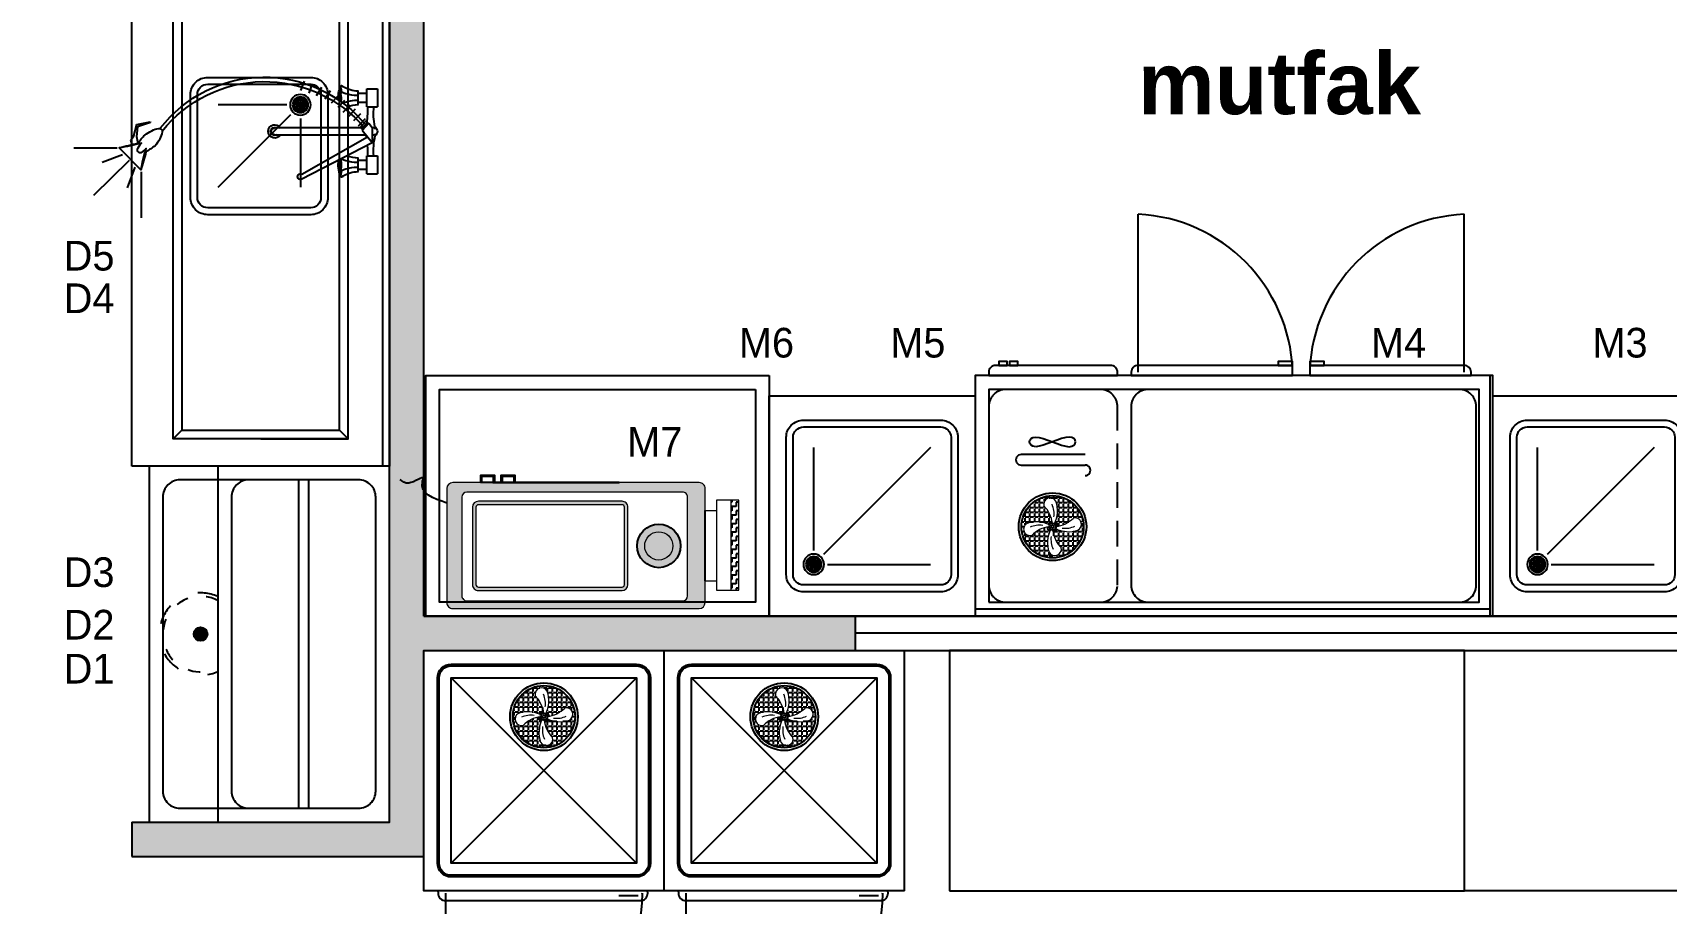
# Model space of a CAD drawing. Header units: millimetres. Extents: x -3164 to 12587, y -18082 to -16228.
# Drawn here: x -2486.4 to -2010.5, y -16957.5 to -16704 of the extents above; entities that cross this region are included whole.
import ezdxf
from ezdxf.enums import TextEntityAlignment as Align

# ---------------------------------------------------------------- set-up
doc = ezdxf.new("R2010")
doc.units = ezdxf.units.MM
doc.linetypes.add('ACAD_ISO03W100', pattern=[30, 12, -18])
doc.linetypes.add('DASHED', pattern=[0.75, 0.5, -0.25])
doc.layers.add('-M-TEFRİŞ MUTFAK', color=15, linetype='Continuous', lineweight=5)
doc.layers.add('TEFRİŞ MUTFAK (L)', color=241, linetype='Continuous', lineweight=15)
doc.layers.add('002 Çizgi', color=254, linetype='Continuous')
doc.layers.add('TU-G2', color=52, linetype='Continuous')
doc.styles.add('ARIAL', font='', dxfattribs={"height": 1})
doc.styles.add('TAKSİM', font='GOTHIC.TTF', dxfattribs={"height": 20})
doc.styles.get('ARIAL').set_extended_font_data('Arial', bold=True)

# ---------------------------------------------------------------- blocks, each defined once
blk = doc.blocks.new('DSFSSDFS')
h = blk.add_hatch()
h.set_pattern_fill('NET3', scale=0.3, style=0)
h.set_pattern_definition([(0, (-92.6598, 1.5319), (0, 0.9525), []), (60, (-92.6598, 1.5319), (-0.8248892, 0.47625), []), (120, (-92.6598, 1.5319), (-0.8248892, -0.47625), [])])
h.paths.add_polyline_path([(1478.66, 2190.23, 1), (1482.66, 2190.23, 1)])
h.paths.add_polyline_path([(1481.21, 2190.23, -1), (1480.1, 2190.23, -1)], flags=16)
h.paths.add_polyline_path([(1480.96, 2190.23, 1), (1480.35, 2190.23, 1)], flags=0)
at = {"color": 7}
for points in [[(1453.66, 2158.23), (1483.66, 2158.23, 0.414214), (1488.66, 2163.23), (1488.66, 2193.23, 0.414214), (1483.66, 2198.23), (1453.66, 2198.23, 0.414214), (1448.66, 2193.23), (1448.66, 2163.23, 0.414214)], [(1453.66, 2160.23), (1483.66, 2160.23, 0.414214), (1486.66, 2163.23), (1486.66, 2193.23, 0.414214), (1483.66, 2196.23), (1453.66, 2196.23, 0.414214), (1450.66, 2193.23), (1450.66, 2163.23, 0.414214)]]:
    blk.add_lwpolyline(points, format="xyb", close=True, dxfattribs=at)
for points in [[(1476.66, 2190.23), (1456.66, 2190.23)], [(1456.66, 2166.23), (1477.83, 2187.4)], [(1480.66, 2186.23), (1480.66, 2166.23)]]:
    blk.add_lwpolyline(points, dxfattribs=at)
for radius in [3, 2.28, 2, 0.553, 0.304]:
    blk.add_circle((1480.66, 2190.23), radius, dxfattribs=at)
blk = doc.blocks.new('A$C70B71D40')
at = {"color": 7}
for points in [[(75, 0), (75, 160), (0, 160), (0, 0)], [(60.5, 160), (60.5, 10.5), (14.5, 10.5), (14.5, 160)]]:
    blk.add_lwpolyline(points, close=True, dxfattribs=at)
for points in [[(0, 160), (2, 160), (2, 0)], [(37.5, 8), (12, 8), (12, 160)], [(12, 8), (63, 8), (63, 160)], [(14.5, 10.5), (12, 8)], [(60.5, 10.5), (63, 8)]]:
    blk.add_lwpolyline(points, dxfattribs=at)
at = {"color": 7, "rotation": 90.00000000000001}
blk.add_blockref('DSFSSDFS', (2216.16, -1375.43), dxfattribs=at)
blk = doc.blocks.new('FDSDDSDF')
at = {"color": 7, "linetype": 'ByBlock', "lineweight": -2}
for p, q in [((2048.78, 2220.75), (2048.78, 2223.85)), ((2053.98, 2220.75), (2053.98, 2223.85)), ((2060.15, 2222.34), (2060.15, 2222.88)), ((2062.1, 2222.88), (2062.1, 2222.34)), ((2068.28, 2220.75), (2068.28, 2223.84)), ((2073.48, 2220.75), (2073.48, 2223.84)), ((2048.78, 2220.75), (2053.98, 2220.75)), ((2049.43, 2218.26), (2053.33, 2218.26)), ((2050.08, 2218.26), (2050.08, 2220.75)), ((2052.68, 2220.75), (2052.68, 2218.26)), ((2060.15, 2193.89), (2060.15, 2220.37)), ((2062.1, 2220.03), (2062.1, 2193.89)), ((2068.28, 2220.75), (2073.48, 2220.75)), ((2068.93, 2218.26), (2072.83, 2218.26)), ((2069.58, 2218.26), (2069.58, 2220.75)), ((2072.18, 2220.75), (2072.18, 2218.26))]:
    blk.add_line(p, q, dxfattribs=at)
at = {"color": 7}
for p, q in [((2063.48, 2221.34), (2061.39, 2219.35)), ((2063.78, 2221.05), (2061.69, 2219.06)), ((2064.17, 2220.55), (2062.09, 2218.56)), ((2064.77, 2220.25), (2062.68, 2218.26)), ((2066.26, 2218.86), (2064.17, 2216.87)), ((2067.55, 2217.36), (2065.47, 2215.37)), ((2068.75, 2215.77), (2066.66, 2213.78)), ((2070.14, 2214.28), (2068.05, 2212.29)), ((2071.43, 2212.39), (2069.34, 2210.4)), ((2072.94, 2210.02), (2070.51, 2208.46)), ((2073.93, 2207.53), (2071.51, 2205.97)), ((2074.92, 2204.84), (2072.21, 2203.84)), ((2075.71, 2202.45), (2073.01, 2201.46)), ((2063.66, 2157.71), (2062.48, 2153.96)), ((2063.07, 2153.74), (2063.93, 2157.66)), ((2063.93, 2157.66), (2063.66, 2157.71)), ((2049.33, 2154.97), (2035.96, 2154.97)), ((2052.63, 2151.51), (2042.42, 2141.14)), ((2050.68, 2153.16), (2044.67, 2150.91)), ((2049.9, 2154.92), (2056.29, 2148.6)), ((2057.6, 2152.29), (2058.51, 2151.97)), ((2059.64, 2153.63), (2057.7, 2154.06)), ((2058.51, 2151.97), (2059.8, 2152.88)), ((2062.48, 2153.96), (2059.64, 2153.63)), ((2059.8, 2152.88), (2063.07, 2153.74)), ((2054.29, 2149.56), (2052.03, 2143.69)), ((2056.24, 2148.05), (2056.24, 2135.43))]:
    blk.add_line(p, q, dxfattribs=at)
blk.add_lwpolyline([(2057.75, 2222.34), (2047.17, 2201.77, 1.623199), (2048.67, 2201.77), (2059.52, 2220.89)], format="xyb", dxfattribs=at)
at = {"color": 7, "linetype": 'ByBlock', "lineweight": -2}
for points in [[(2053.98, 2223.85), (2048.78, 2223.85)], [(2073.48, 2223.84), (2068.28, 2223.84)]]:
    blk.add_lwpolyline(points, dxfattribs=at)
at = {"color": 7}
blk.add_lwpolyline([(2063.48, 2221.34), (2062.23, 2222.34), (2057.75, 2222.34), (2061.39, 2219.35)], dxfattribs=at)
blk.add_lwpolyline([(2061.7, 2160.9, 0.239534), (2060.94, 2161.14, 0.084415), (2058.91, 2160.42, 0.042268), (2056.95, 2159.1, 0.030917), (2055.17, 2156.41, 0.018265), (2049.9, 2154.92, 0.015636), (2056.12, 2156.42, 0.092743), (2054.88, 2154.91, 0.239534), (2055.13, 2154.16, 0.239534), (2055.89, 2153.92, 0.086481), (2057.65, 2155.07, 0.015152), (2056.29, 2148.6, 0.017666), (2057.69, 2154.09, 0.032293), (2060.05, 2156.1, 0.042268), (2061.31, 2158.1, 0.084415), (2061.96, 2160.15, 0.239534)], format="xyb", close=True, dxfattribs=at)
at = {"color": 7, "linetype": 'ByBlock', "lineweight": -2}
for centre, radius, start, end in [((2055.65, 2240.98), 18.28, 264.7424, 283.0793), ((2061.12, 2221.82), 1.89, 110.2112, 134.6611), ((2061.12, 2222.88), 0.975, 0, 180), ((2061.12, 2221.82), 1.89, 42.2167, 69.5029), ((2066.33, 2241.35), 18.65, 258.2229, 275.9961), ((2039.47, 2218.65), 9.96, 330.3142, 357.7951), ((2038.3, 2218.26), 12.43, 337.2328, 0), ((2064.46, 2218.26), 12.43, 180, 202.7672), ((2063.28, 2218.65), 9.96, 182.2049, 201.1959), ((2055.24, 2195.16), 25.78, 86.0898, 92.7999), ((2055.24, 2195.16), 25.78, 79.9909, 80.789), ((2061.12, 2221.82), 1.89, 222.2167, 239.0854), ((2067.76, 2185.73), 35.22, 89.1635, 98.0475), ((2058.97, 2218.65), 9.96, 339.377, 357.7951), ((2057.8, 2218.26), 12.43, 338.7072, 0), ((2083.96, 2218.26), 12.43, 180, 202.7672), ((2082.78, 2218.65), 9.96, 182.2049, 209.6858), ((2048.13, 2213.39), 0.325, 89.9995, 270.0005), ((2048.13, 2213.39), 0.325, 90, 270), ((2048.13, 2213.39), 0.325, 90, 90.0005), ((2049.1, 2210.82), 2.44, 66.481, 113.519), ((2048.13, 2213.39), 0.325, 270, 270.0005), ((2051.38, 2220.85), 8.44, 247.3536, 278.9716), ((2050.08, 2213.39), 0.325, 146.4257, 270.0005), ((2051.38, 2209.24), 4.04, 71.2127, 108.7873), ((2052.68, 2213.39), 0.325, 269.9995, 33.5743), ((2053.65, 2210.83), 2.44, 104.5611, 108.1341), ((2070.88, 2209.24), 4.04, 71.2127, 105.1387), ((2070.88, 2220.85), 8.44, 266.1814, 292.6464), ((2072.18, 2213.39), 0.325, 269.9995, 33.5743), ((2073.15, 2210.83), 2.44, 66.4257, 108.1341), ((2074.13, 2213.39), 0.325, 269.9995, 90.0005), ((2061.12, 2193.92), 1.95, 120, 60), ((2061.12, 2193.89), 1.17, 146.4427, 33.5573), ((2061.12, 2193.89), 0.975, 180, 0)]:
    blk.add_arc(centre, radius, start, end, dxfattribs=at)
at = {"color": 7}
for centre, radius, start, end in [((2037.48, 2191.01), 38.13, 308.4415, 49.6827), ((2038.62, 2190.9), 38.31, 307.6631, 50.9572)]:
    blk.add_arc(centre, radius, start, end, dxfattribs=at)
blk = doc.blocks.new('DUŞLAMA SPREYİ')
at = {"color": 140}
blk.add_blockref('FDSDDSDF', (-2061.12, -2222.88), dxfattribs=at)
blk = doc.blocks.new('SDFSDFSDF')
h = blk.add_hatch()
h.set_pattern_fill('NET3', scale=0.3, style=0)
h.paths.add_polyline_path([(1571.32, 2188.7, 1), (1575.32, 2188.7, 1)])
h.paths.add_polyline_path([(1573.87, 2188.7, -1), (1572.76, 2188.7, -1)], flags=16)
h.paths.add_polyline_path([(1573.62, 2188.7, 1), (1573.01, 2188.7, 1)], flags=0)
at = {"color": 7}
for points in [[(1536.32, 2146.7), (1576.32, 2146.7, 0.414214), (1581.32, 2151.7), (1581.32, 2191.7, 0.414214), (1576.32, 2196.7), (1536.32, 2196.7, 0.414214), (1531.32, 2191.7), (1531.32, 2151.7, 0.414214)], [(1536.32, 2148.7), (1576.32, 2148.7, 0.414214), (1579.32, 2151.7), (1579.32, 2191.7, 0.414214), (1576.32, 2194.7), (1536.32, 2194.7, 0.414214), (1533.32, 2191.7), (1533.32, 2151.7, 0.414214)]]:
    blk.add_lwpolyline(points, format="xyb", close=True, dxfattribs=at)
for points in [[(1569.32, 2188.7), (1539.32, 2188.7)], [(1539.32, 2154.7), (1570.49, 2185.87)], [(1573.32, 2184.7), (1573.32, 2154.7)]]:
    blk.add_lwpolyline(points, dxfattribs=at)
for radius in [3, 2.28, 2, 0.553, 0.304]:
    blk.add_circle((1573.32, 2188.7), radius, dxfattribs=at)
blk = doc.blocks.new('GHFH')
at = {"color": 7}
for p, q in [((1818.89, 2074.55), (1818.89, 2075.18)), ((1819.72, 2075.94), (1819.91, 2075.94)), ((1820.29, 2075.94), (1820.29, 2076.37)), ((1820.29, 2075.94), (1821.31, 2075.94)), ((1820.29, 2074.55), (1820.29, 2075.56)), ((1821.69, 2075.94), (1821.69, 2076.96)), ((1821.69, 2075.94), (1822.7, 2075.94)), ((1821.69, 2074.55), (1821.69, 2075.56)), ((1822.08, 2077.34), (1822.7, 2077.34)), ((1823.09, 2077.34), (1823.09, 2077.67)), ((1823.09, 2077.34), (1824.1, 2077.34)), ((1823.09, 2076.33), (1823.09, 2076.96)), ((1823.09, 2074.55), (1823.09, 2074.83)), ((1824.48, 2077.34), (1824.48, 2077.94)), ((1824.48, 2077.34), (1824.64, 2077.34)), ((1824.88, 2077.34), (1825.5, 2077.34)), ((1825.88, 2077.34), (1825.88, 2077.98)), ((1825.88, 2077.34), (1826.89, 2077.34)), ((1826.56, 2075.94), (1826.89, 2075.94)), ((1827.28, 2077.34), (1827.28, 2077.8)), ((1827.28, 2077.34), (1828.29, 2077.34)), ((1827.28, 2075.94), (1827.28, 2076.96)), ((1827.28, 2075.94), (1828.29, 2075.94)), ((1827.28, 2074.55), (1827.28, 2075.56)), ((1828.67, 2077.34), (1828.67, 2077.4)), ((1828.67, 2077.34), (1828.83, 2077.34)), ((1828.67, 2075.94), (1828.67, 2076.96)), ((1828.67, 2075.94), (1829.69, 2075.94)), ((1828.67, 2074.55), (1828.67, 2075.56)), ((1830.07, 2075.94), (1830.07, 2076.73)), ((1830.07, 2075.94), (1831.09, 2075.94)), ((1830.07, 2074.55), (1830.07, 2075.56)), ((1831.47, 2074.55), (1831.47, 2075.56)), ((1816.5, 2070.35), (1817.12, 2070.35)), ((1816.84, 2071.75), (1817.12, 2071.75)), ((1817.5, 2073.15), (1817.5, 2073.26)), ((1817.5, 2073.15), (1818.51, 2073.15)), ((1817.5, 2071.75), (1817.5, 2072.77)), ((1817.5, 2071.75), (1818.51, 2071.75)), ((1817.5, 2070.35), (1817.5, 2071.37)), ((1817.5, 2070.35), (1818.51, 2070.35)), ((1817.5, 2069.47), (1817.5, 2069.97)), ((1818.34, 2074.55), (1818.51, 2074.55)), ((1818.89, 2074.55), (1819.91, 2074.55)), ((1818.89, 2073.15), (1818.89, 2074.16)), ((1818.89, 2073.15), (1819.91, 2073.15)), ((1818.89, 2071.75), (1818.89, 2072.77)), ((1818.89, 2071.75), (1819.91, 2071.75)), ((1818.89, 2070.35), (1818.89, 2071.37)), ((1818.89, 2070.35), (1819.91, 2070.35)), ((1820.29, 2074.55), (1821.31, 2074.55)), ((1820.29, 2073.15), (1820.29, 2074.16)), ((1820.29, 2073.15), (1821.31, 2073.15)), ((1820.29, 2071.75), (1820.29, 2072.77)), ((1820.29, 2071.75), (1821.31, 2071.75)), ((1820.29, 2070.36), (1820.29, 2071.37)), ((1821.69, 2074.55), (1822.7, 2074.55)), ((1821.69, 2073.15), (1821.69, 2074.16)), ((1821.69, 2073.15), (1822.7, 2073.15)), ((1821.69, 2071.75), (1821.69, 2072.77)), ((1821.69, 2071.75), (1822.7, 2071.75)), ((1821.69, 2070.35), (1821.69, 2071.37)), ((1821.69, 2070.35), (1822.7, 2070.35)), ((1823.09, 2074.55), (1823.34, 2074.55)), ((1823.09, 2073.15), (1823.09, 2074.16)), ((1823.09, 2073.15), (1824.1, 2073.15)), ((1823.09, 2071.75), (1823.09, 2072.77)), ((1823.09, 2071.75), (1824.1, 2071.75)), ((1823.09, 2070.35), (1823.09, 2071.37)), ((1823.09, 2070.35), (1824.1, 2070.35)), ((1824.48, 2071.75), (1824.48, 2072.77)), ((1824.48, 2071.75), (1824.98, 2071.75)), ((1824.48, 2070.35), (1824.48, 2071.37)), ((1824.48, 2070.35), (1825, 2070.35)), ((1826.24, 2070.35), (1826.89, 2070.35)), ((1826.7, 2071.75), (1826.89, 2071.75)), ((1826.85, 2074.55), (1826.89, 2074.55)), ((1827.28, 2074.55), (1828.29, 2074.55)), ((1827.28, 2073.15), (1827.28, 2074.16)), ((1827.28, 2073.15), (1828.29, 2073.15)), ((1827.28, 2071.75), (1827.28, 2072.77)), ((1827.28, 2071.75), (1828.29, 2071.75)), ((1827.28, 2070.35), (1827.28, 2071.37)), ((1827.28, 2070.35), (1828.29, 2070.35)), ((1827.28, 2069.12), (1827.28, 2069.97)), ((1828.67, 2074.55), (1829.69, 2074.55)), ((1828.67, 2073.15), (1828.67, 2074.16)), ((1828.67, 2073.15), (1829.69, 2073.15)), ((1828.67, 2071.75), (1828.67, 2072.77)), ((1828.67, 2071.75), (1829.69, 2071.75)), ((1828.67, 2070.35), (1828.67, 2071.37)), ((1828.67, 2070.35), (1829.69, 2070.35)), ((1828.67, 2069.55), (1828.67, 2069.97)), ((1830.07, 2074.55), (1831.09, 2074.55)), ((1830.07, 2073.15), (1830.07, 2074.16)), ((1830.07, 2073.15), (1831.09, 2073.15)), ((1830.07, 2071.75), (1830.07, 2072.77)), ((1830.07, 2071.75), (1831.09, 2071.75)), ((1830.07, 2070.35), (1830.07, 2071.37)), ((1830.07, 2070.35), (1830.19, 2070.35)), ((1831.47, 2074.55), (1832.48, 2074.55)), ((1831.47, 2073.15), (1831.47, 2074.16)), ((1831.47, 2073.15), (1832.48, 2073.15)), ((1831.47, 2071.75), (1831.47, 2072.77)), ((1831.47, 2071.75), (1832.48, 2071.75)), ((1832.86, 2073.15), (1832.86, 2074.15)), ((1832.86, 2073.15), (1833.48, 2073.15)), ((1832.86, 2071.75), (1832.86, 2072.77)), ((1832.86, 2071.75), (1833.88, 2071.75)), ((1832.86, 2071.29), (1832.86, 2071.37)), ((1833.72, 2070.35), (1833.88, 2070.35)), ((1834.26, 2070.35), (1834.26, 2071.07)), ((1834.26, 2070.35), (1834.41, 2070.35)), ((1834.26, 2068.96), (1834.26, 2069.97)), ((1816.39, 2068.96), (1817.12, 2068.96)), ((1816.49, 2067.56), (1817.12, 2067.56)), ((1816.82, 2066.16), (1817.12, 2066.16)), ((1817.5, 2066.16), (1817.5, 2066.99)), ((1817.5, 2066.16), (1818.51, 2066.16)), ((1817.5, 2064.77), (1817.5, 2065.78)), ((1818.89, 2066.16), (1818.89, 2066.34)), ((1818.89, 2066.16), (1819.91, 2066.16)), ((1818.89, 2064.77), (1818.89, 2065.78)), ((1820.29, 2066.16), (1820.29, 2067.18)), ((1820.29, 2066.16), (1821.31, 2066.16)), ((1820.29, 2064.77), (1820.29, 2065.78)), ((1820.82, 2067.56), (1821.31, 2067.56)), ((1821.69, 2067.56), (1821.69, 2068.05)), ((1821.69, 2067.56), (1822.7, 2067.56)), ((1821.69, 2066.16), (1821.69, 2067.18)), ((1821.69, 2066.16), (1822.7, 2066.16)), ((1821.69, 2064.77), (1821.69, 2065.78)), ((1823.09, 2067.56), (1823.09, 2068.58)), ((1823.09, 2067.56), (1824.1, 2067.56)), ((1823.09, 2066.16), (1823.09, 2067.18)), ((1823.09, 2066.16), (1824.1, 2066.16)), ((1823.09, 2064.77), (1823.09, 2065.78)), ((1824.48, 2067.56), (1824.48, 2067.78)), ((1824.48, 2067.56), (1824.69, 2067.56)), ((1824.48, 2067.03), (1824.48, 2067.18)), ((1825.88, 2066.26), (1825.88, 2067.18)), ((1825.91, 2066.16), (1826.89, 2066.16)), ((1826.08, 2067.56), (1826.89, 2067.56)), ((1827.28, 2067.56), (1827.28, 2067.98)), ((1827.28, 2067.56), (1828.29, 2067.56)), ((1827.28, 2066.16), (1827.28, 2067.18)), ((1827.28, 2066.16), (1828.29, 2066.16)), ((1827.28, 2064.77), (1827.28, 2065.78)), ((1828.67, 2067.56), (1828.67, 2067.6)), ((1828.67, 2067.56), (1828.92, 2067.56)), ((1828.67, 2066.16), (1828.67, 2067.18)), ((1828.67, 2066.16), (1829.69, 2066.16)), ((1828.67, 2064.77), (1828.67, 2065.78)), ((1830.07, 2066.16), (1830.07, 2067.18)), ((1830.07, 2066.16), (1831.09, 2066.16)), ((1830.07, 2064.77), (1830.07, 2065.78)), ((1831.47, 2067.56), (1831.47, 2067.59)), ((1831.47, 2067.56), (1832.48, 2067.56)), ((1831.47, 2066.16), (1831.47, 2067.18)), ((1831.47, 2066.16), (1832.48, 2066.16)), ((1831.47, 2064.77), (1831.47, 2065.78)), ((1832.86, 2067.56), (1832.86, 2067.95)), ((1832.86, 2067.56), (1833.88, 2067.56)), ((1832.86, 2066.16), (1832.86, 2067.18)), ((1832.86, 2066.16), (1833.88, 2066.16)), ((1832.86, 2064.77), (1832.86, 2065.78)), ((1833.75, 2068.96), (1833.88, 2068.96)), ((1834.26, 2068.96), (1834.52, 2068.96)), ((1834.26, 2067.56), (1834.26, 2068.58)), ((1834.26, 2067.56), (1834.42, 2067.56)), ((1834.26, 2066.78), (1834.26, 2067.18)), ((1817.5, 2064.77), (1818.51, 2064.77)), ((1818.29, 2063.37), (1818.51, 2063.37)), ((1818.89, 2064.77), (1819.91, 2064.77)), ((1818.89, 2063.37), (1818.89, 2064.39)), ((1818.89, 2063.37), (1819.91, 2063.37)), ((1818.89, 2062.67), (1818.89, 2062.99)), ((1819.64, 2061.97), (1819.91, 2061.97)), ((1820.29, 2064.77), (1821.31, 2064.77)), ((1820.29, 2063.37), (1820.29, 2064.39)), ((1820.29, 2063.37), (1821.31, 2063.37)), ((1820.29, 2061.97), (1820.29, 2062.99)), ((1820.29, 2061.97), (1821.31, 2061.97)), ((1820.29, 2061.48), (1820.29, 2061.59)), ((1821.69, 2064.77), (1822.7, 2064.77)), ((1821.69, 2063.37), (1821.69, 2064.39)), ((1821.69, 2063.37), (1822.7, 2063.37)), ((1821.69, 2061.97), (1821.69, 2062.99)), ((1821.69, 2061.97), (1822.7, 2061.97)), ((1821.69, 2060.68), (1821.69, 2061.59)), ((1821.93, 2060.57), (1822.7, 2060.57)), ((1823.09, 2064.77), (1824.02, 2064.77)), ((1823.09, 2063.37), (1823.09, 2064.39)), ((1823.09, 2063.37), (1824.05, 2063.37)), ((1823.09, 2061.97), (1823.09, 2062.99)), ((1823.09, 2061.97), (1824.1, 2061.97)), ((1823.09, 2060.57), (1823.09, 2061.59)), ((1823.09, 2060.57), (1824.1, 2060.57)), ((1824.48, 2060.57), (1824.48, 2061.51)), ((1824.48, 2060.57), (1825.5, 2060.57)), ((1826.53, 2064.77), (1826.89, 2064.77)), ((1826.65, 2060.57), (1826.89, 2060.57)), ((1827.28, 2064.77), (1828.29, 2064.77)), ((1827.28, 2063.65), (1827.28, 2064.39)), ((1827.28, 2060.57), (1827.28, 2060.88)), ((1827.28, 2060.57), (1828.29, 2060.57)), ((1827.51, 2063.37), (1828.29, 2063.37)), ((1827.99, 2061.97), (1828.29, 2061.97)), ((1828.67, 2064.77), (1829.69, 2064.77)), ((1828.67, 2063.37), (1828.67, 2064.39)), ((1828.67, 2063.37), (1829.69, 2063.37)), ((1828.67, 2061.97), (1828.67, 2062.99)), ((1828.67, 2061.97), (1829.69, 2061.97)), ((1828.67, 2060.57), (1828.67, 2061.59)), ((1828.67, 2060.57), (1828.98, 2060.57)), ((1830.07, 2064.77), (1831.09, 2064.77)), ((1830.07, 2063.37), (1830.07, 2064.39)), ((1830.07, 2063.37), (1831.09, 2063.37)), ((1830.07, 2061.97), (1830.07, 2062.99)), ((1830.07, 2061.97), (1831.09, 2061.97)), ((1830.07, 2061.12), (1830.07, 2061.59)), ((1831.47, 2064.77), (1832.48, 2064.77)), ((1831.47, 2063.37), (1831.47, 2064.39)), ((1831.47, 2063.37), (1832.48, 2063.37)), ((1831.47, 2062.14), (1831.47, 2062.99)), ((1832.86, 2064.77), (1833.51, 2064.77)), ((1832.86, 2063.7), (1832.86, 2064.39)), ((1823.09, 2060.18), (1823.09, 2060.19)), ((1824.48, 2059.91), (1824.48, 2060.19)), ((1825.88, 2059.87), (1825.88, 2060.19)), ((1827.28, 2060.05), (1827.28, 2060.19))]:
    blk.add_line(p, q, dxfattribs=at)
for radius in [9.85, 9.06, 0.996, 0.431]:
    blk.add_circle((1825.46, 2068.92), radius, dxfattribs=at)
for start, end in [(94.9752, 150.6196), (4.9752, 60.6196), (184.9752, 240.6196), (274.9752, 330.6196)]:
    blk.add_arc((1825.46, 2068.92), 1.5, start, end, dxfattribs=at)
at = {"layer": 'TEFRİŞ MUTFAK (L)', "color": 7}
for centre, radius, start, end in [((1824.76, 2075.45), 1.89, 28.2084, 194.1396), ((1816.95, 2068.94), 8.51, 6.6287, 45.3593), ((1819.11, 2072.65), 6.8, 352.4777, 24.279), ((1818.71, 2073.58), 8.2, 332.335, 19.6942), ((1820.8, 2062.18), 8.2, 62.335, 109.6942), ((1825.47, 2077.43), 8.51, 276.6287, 315.3593), ((1831.98, 2069.62), 1.89, 298.2084, 104.1396), ((1818.93, 2068.23), 1.89, 118.2084, 284.1396), ((1821.73, 2062.58), 6.8, 82.4777, 114.279), ((1825.44, 2060.42), 8.51, 96.6287, 135.3593), ((1832.2, 2064.27), 8.2, 152.335, 199.6942), ((1831.8, 2065.2), 6.8, 172.4777, 204.279), ((1833.96, 2068.91), 8.51, 186.6287, 225.3593), ((1830.11, 2075.67), 8.2, 242.335, 289.6942), ((1829.18, 2075.27), 6.8, 262.4777, 294.279), ((1826.15, 2062.4), 1.89, 208.2084, 14.1396)]:
    blk.add_arc(centre, radius, start, end, dxfattribs=at)
blk = doc.blocks.new('YTYRTY')
at = {"layer": '002 Çizgi', "color": 7}
for p, q in [((1818.88, 2101.41), (1819, 2101.93)), ((1819, 2100.9), (1818.88, 2101.41)), ((1819, 2101.93), (1819.34, 2102.37)), ((1819.34, 2100.45), (1819, 2100.9)), ((1819.34, 2102.37), (1819.91, 2102.69)), ((1819.91, 2100.13), (1819.34, 2100.45)), ((1819.91, 2102.69), (1820.71, 2102.81)), ((1820.71, 2100.01), (1819.91, 2100.13)), ((1820.71, 2102.81), (1821.73, 2102.69)), ((1821.73, 2100.13), (1820.71, 2100.01)), ((1821.73, 2102.69), (1822.92, 2102.37)), ((1822.92, 2100.45), (1821.73, 2100.13)), ((1822.92, 2102.37), (1824.23, 2101.93)), ((1824.23, 2100.9), (1822.92, 2100.45)), ((1824.23, 2101.93), (1825.59, 2101.41)), ((1825.59, 2101.41), (1824.23, 2100.9)), ((1826.96, 2101.93), (1825.59, 2101.41)), ((1825.59, 2101.41), (1826.96, 2100.9)), ((1828.26, 2102.37), (1826.96, 2101.93)), ((1826.96, 2100.9), (1828.26, 2100.45)), ((1829.45, 2102.69), (1828.26, 2102.37)), ((1828.26, 2100.45), (1829.45, 2100.13)), ((1830.47, 2102.81), (1829.45, 2102.69)), ((1829.45, 2100.13), (1830.47, 2100.01)), ((1831.27, 2102.69), (1830.47, 2102.81)), ((1830.47, 2100.01), (1831.27, 2100.13)), ((1831.85, 2102.37), (1831.27, 2102.69)), ((1831.27, 2100.13), (1831.85, 2100.45)), ((1832.19, 2101.93), (1831.85, 2102.37)), ((1831.85, 2100.45), (1832.19, 2100.9)), ((1832.3, 2101.41), (1832.19, 2101.93)), ((1832.19, 2100.9), (1832.3, 2101.41)), ((1835.11, 2097.7), (1816.44, 2097.7)), ((1816.44, 2094.65), (1835.11, 2094.65))]:
    blk.add_line(p, q, dxfattribs=at)
for centre, major_axis, start_param, end_param in [((1816.44, 2096.17), (1.08, -1.08), 2.356194, 5.497787), ((1835.11, 2093.13), (-1.08, -1.08), 0.785398, 3.926991)]:
    blk.add_ellipse(centre, major_axis=major_axis, ratio=1, start_param=start_param, end_param=end_param, dxfattribs=at)
blk = doc.blocks.new('EWERR')
at = {"color": 7}
for name, p in [('YTYRTY', (-0.14, -7.78)), ('GHFH', (0, 0))]:
    blk.add_blockref(name, p, dxfattribs=at)
blk = doc.blocks.new('ertretrt')
at = {"color": 7}
for points in [[(1989.89, 2081.65), (1839.89, 2081.65), (1839.89, 2011.65), (1989.89, 2011.65)], [(1892.42, 2008.65), (1888.2, 2008.65), (1888.2, 2007.54), (1892.42, 2007.54)], [(1901.62, 2008.65), (1897.4, 2008.65), (1897.4, 2007.54), (1901.62, 2007.54)], [(1979.83, 2008.65), (1977.41, 2008.65), (1977.41, 2007.54), (1979.83, 2007.54)], [(1982.96, 2008.65), (1980.54, 2008.65), (1980.54, 2007.54), (1982.96, 2007.54)]]:
    blk.add_lwpolyline(points, close=True, dxfattribs=at)
blk.add_lwpolyline([(1839.89, 2081.65), (1839.89, 2079.65), (1989.89, 2079.65), (1989.89, 2081.65)], dxfattribs=at)
for points in [[(1939.4, 2077.65), (1848.89, 2077.65, 0.414214), (1843.89, 2072.65), (1843.89, 2020.65, 0.414214), (1848.89, 2015.65), (1939.4, 2015.65, 0.414214), (1944.4, 2020.65), (1944.4, 2072.65, 0.414214)], [(1892.42, 2011.65), (1845.42, 2011.65), (1845.42, 2010.65, 0.414214), (1847.42, 2008.65), (1892.42, 2008.65)], [(1944.4, 2011.65), (1897.4, 2011.65), (1897.4, 2008.65), (1942.4, 2008.65, 0.414214), (1944.4, 2010.65)], [(1985.89, 2011.65), (1948.4, 2011.65), (1948.4, 2010.65, 0.414214), (1950.4, 2008.65), (1983.89, 2008.65, 0.414214), (1985.89, 2010.65)]]:
    blk.add_lwpolyline(points, format="xyb", close=True, dxfattribs=at)
at = {"color": 7, "linetype": 'DASHED', "ltscale": 15}
blk.add_lwpolyline([(1980.89, 2077.65), (1953.4, 2077.65, 0.414214), (1948.4, 2072.65), (1948.4, 2020.65, 0.414214), (1953.4, 2015.65), (1980.89, 2015.65, 0.414214), (1985.89, 2020.65), (1985.89, 2072.65, 0.414214)], format="xyb", close=True, dxfattribs=at)
at = {"color": 7, "rotation": 180}
blk.add_blockref('EWERR', (3792.78, 4124.56), dxfattribs=at)
blk = doc.blocks.new('ewrwerwerewwer')
at = {"color": 7}
for points in [[(1384.82, -3412), (1384.82, -3458)], [(1479.8, -3412), (1479.8, -3458)]]:
    blk.add_lwpolyline(points, dxfattribs=at)
for centre, start, end in [((1382.49, -3410.7), 272.8117, 357.8214), ((1482.12, -3410.7), 182.1786, 267.1883)]:
    blk.add_arc(centre, 47.36, start, end, dxfattribs=at)
blk.add_blockref('ertretrt', (-462.6, -5422.64), dxfattribs=at)
blk = doc.blocks.new('TEZAH TİP BUZDOLABI 150x70')
at = {"color": 7}
blk.add_blockref('ewrwerwerewwer', (-1377.28, 3411), dxfattribs=at)
blk = doc.blocks.new('ewrwerwewer')
h = blk.add_hatch(color=7)
h.paths.add_polyline_path([(3531.12, 2212.81, 0.414211), (3529.39, 2214.55), (3496.19, 2214.55, 0.41421), (3494.46, 2212.81), (3494.46, 2141.04, 0.414217), (3496.19, 2139.31), (3529.39, 2139.31, 0.414216), (3531.12, 2141.04)])
h.paths.add_polyline_path([(3528.38, 2145.9, -0.41421), (3526.9, 2144.42), (3498.18, 2144.42, -0.414217), (3496.7, 2145.9), (3496.7, 2208.7, -0.41421), (3498.18, 2210.18), (3526.9, 2210.18, -0.414217), (3528.38, 2208.7)], flags=16)
h.paths.add_polyline_path([(3525.71, 2163.52, -0.414214), (3523.98, 2161.79), (3501.41, 2161.79, -0.414214), (3499.68, 2163.52), (3499.68, 2205.34, -0.41421), (3501.41, 2207.07), (3523.98, 2207.07, -0.414217), (3525.71, 2205.34)], flags=0)
h.paths.add_polyline_path([(3524.71, 2163.52, -0.414214), (3523.98, 2162.79), (3501.41, 2162.79, -0.414214), (3500.68, 2163.52), (3500.68, 2205.34, -0.414208), (3501.41, 2206.07), (3523.98, 2206.07, -0.414219), (3524.71, 2205.34)], flags=0)
h.paths.add_polyline_path([(3519.02, 2152.8, -1), (3506.36, 2152.8, -1)], flags=0)
h = blk.add_hatch(color=7)
h.paths.add_polyline_path([(3523.98, 2161.79, 0.414214), (3525.71, 2163.52), (3525.71, 2205.34, 0.414217), (3523.98, 2207.07), (3501.41, 2207.07, 0.41421), (3499.68, 2205.34), (3499.68, 2163.52, 0.414214), (3501.41, 2161.79)])
h.paths.add_polyline_path([(3501.41, 2162.79, -0.414214), (3500.68, 2163.52), (3500.68, 2205.34, -0.414208), (3501.41, 2206.07), (3523.98, 2206.07, -0.414219), (3524.71, 2205.34), (3524.71, 2163.52, -0.414214), (3523.98, 2162.79)], flags=16)
at = {"layer": 'TU-G2', "ltscale": 300}
h = blk.add_hatch(dxfattribs=at)
h.set_pattern_fill('ZIGZAG', scale=10, angle=90, style=0)
h.set_pattern_definition([(90, (4434674.2841, -1305454.7489), (-1.25, 1.25), [1.25, -1.25]), (180, (4434674.2841, -1305453.4989), (-1.25, -1.25), [1.25, -1.25])])
h.paths.add_polyline_path([(3499.82, 2131.81), (3499.82, 2129.53), (3526.04, 2129.53), (3526.04, 2131.81)])
at = {"layer": '-M-TEFRİŞ MUTFAK', "color": 7}
for p, q in [((3494.46, 2212.81), (3494.46, 2141.04)), ((3529.39, 2214.55), (3496.19, 2214.55)), ((3531.12, 2141.04), (3531.12, 2212.81)), ((3496.7, 2208.7), (3496.7, 2145.9)), ((3526.9, 2210.18), (3498.18, 2210.18)), ((3528.38, 2145.9), (3528.38, 2208.7)), ((3499.68, 2205.34), (3499.68, 2163.52)), ((3500.68, 2205.34), (3500.68, 2163.52)), ((3523.98, 2207.07), (3501.41, 2207.07)), ((3523.98, 2206.07), (3501.41, 2206.07)), ((3524.71, 2163.52), (3524.71, 2205.34)), ((3525.71, 2163.52), (3525.71, 2205.34)), ((3501.41, 2162.79), (3523.98, 2162.79)), ((3501.41, 2161.79), (3523.98, 2161.79)), ((3498.18, 2144.42), (3526.9, 2144.42)), ((3496.19, 2139.31), (3529.39, 2139.31)), ((3502.55, 2139.31), (3502.55, 2136.02)), ((3523.03, 2139.31), (3523.03, 2136.02)), ((3499.82, 2136.02), (3499.82, 2129.53)), ((3526.04, 2136.02), (3499.82, 2136.02)), ((3526.04, 2131.81), (3499.82, 2131.81)), ((3526.04, 2129.53), (3526.04, 2136.02)), ((3499.82, 2129.53), (3526.04, 2129.53))]:
    blk.add_line(p, q, dxfattribs=at)
blk.add_circle((3512.69, 2152.8), 4.11, dxfattribs=at)
for centre, radius, start, end in [((3496.19, 2212.81), 1.73, 90, 180), ((3529.39, 2212.81), 1.73, 0, 90), ((3498.18, 2208.7), 1.47, 90, 180), ((3526.9, 2208.7), 1.47, 0, 90), ((3501.41, 2205.34), 1.73, 90, 180), ((3501.41, 2205.34), 0.73, 90, 180), ((3523.98, 2205.34), 1.73, 0, 90), ((3523.98, 2205.34), 0.73, 0, 90), ((3501.41, 2163.52), 1.73, 180, 270), ((3501.41, 2163.52), 0.73, 180, 270), ((3523.98, 2163.52), 1.73, 270, 0), ((3523.98, 2163.52), 0.73, 270, 0), ((3498.18, 2145.9), 1.47, 180, 270), ((3526.9, 2145.9), 1.47, 270, 0), ((3496.19, 2141.04), 1.73, 180, 270), ((3529.39, 2141.04), 1.73, 270, 0)]:
    blk.add_arc(centre, radius, start, end, dxfattribs=at)
at = {"layer": 'TU-G2', "color": 7, "ltscale": 300}
for points in [[(3531.12, 2200.67), (3531.12, 2204.65), (3533.34, 2204.65), (3533.34, 2200.67)], [(3531.12, 2201.02), (3531.12, 2204.32), (3533.02, 2204.32), (3533.02, 2201.02)], [(3531.12, 2201.18), (3531.12, 2164.31), (3531.12, 2164.31), (3531.12, 2201.18)], [(3531.12, 2194.73), (3531.12, 2198.7), (3533.34, 2198.7), (3533.34, 2194.73)], [(3531.12, 2195.08), (3531.12, 2198.37), (3533.02, 2198.37), (3533.02, 2195.08)]]:
    blk.add_lwpolyline(points, close=True, dxfattribs=at)
blk.add_lwpolyline([(3502.55, 2139.31), (3523.03, 2139.31)], dxfattribs=at)
blk.add_circle((3512.69, 2152.8), 6.33, dxfattribs=at)
blk.add_spline([(3525.16, 2214.55), (3531.33, 2221.67), (3532.24, 2221.45), (3530.98, 2225.66), (3532.06, 2228.18)], degree=3, dxfattribs=at)
blk = doc.blocks.new('KIYMA MAKINASI NO32')
at = {"color": 7}
blk.add_blockref('ewrwerwewer', (-3499.82, -2129.53), dxfattribs=at)
blk = doc.blocks.new('WERWERERW')
at = {"color": 7}
for p, q in [((1905.67, 2337.51), (1905.57, 2337.14)), ((1906.83, 2337.98), (1912.5, 2337.98))]:
    blk.add_line(p, q, dxfattribs=at)
for points in [[(1899.31, 2336.47), (1899.31, 2336.47), (1899.31, 2266.47), (1899.31, 2266.47)], [(1899.31, 2336.47), (1969.31, 2336.47), (1969.31, 2266.47), (1899.31, 2266.47)], [(1907.31, 2274.47), (1907.31, 2328.47), (1961.31, 2328.47), (1961.31, 2274.47), (1907.31, 2274.47), (1961.31, 2328.47), (1961.31, 2274.47), (1907.31, 2328.47)]]:
    blk.add_lwpolyline(points, dxfattribs=at)
for points in [[(1904.15, 2336.47), (1965.25, 2336.47), (1965.15, 2337.16, 0.414214), (1962.95, 2339.36), (1906.25, 2339.36, 0.414214), (1904.05, 2337.16)], [(1907.31, 2332.47), (1961.31, 2332.47, -0.414214), (1965.31, 2328.47), (1965.31, 2274.47, -0.414214), (1961.31, 2270.47), (1907.31, 2270.47, -0.414214), (1903.31, 2274.47), (1903.31, 2328.47, -0.414214)], [(1907.31, 2331.97), (1961.31, 2331.97, -0.414214), (1964.81, 2328.47), (1964.81, 2274.47, -0.414214), (1961.31, 2270.97), (1907.31, 2270.97, -0.414214), (1903.81, 2274.47), (1903.81, 2328.47, -0.414214)]]:
    blk.add_lwpolyline(points, format="xyb", close=True, dxfattribs=at)
blk.add_blockref('GHFH', (108.85, 216.87), dxfattribs=at)
blk = doc.blocks.new('ewrerewrer')
at = {"color": 7}
blk.add_lwpolyline([(1073.26, -3336.25), (1073.26, -3393.25)], dxfattribs=at)
blk.add_arc((1072.16, -3334.76), 58.5, 271.0786, 358.5677, dxfattribs=at)
at = {"color": 140, "rotation": 180}
blk.add_blockref('WERWERERW', (3036.22, -999.08), dxfattribs=at)
blk = doc.blocks.new('DEPO TİP BUZDOLABI 70x70')
at = {"color": 7}
blk.add_blockref('ewrerewrer', (-1066.91, 3335.55), dxfattribs=at)

msp = doc.modelspace()

# ---------------------------------------------------------------- hatches: boundary and pattern name
h = msp.add_hatch(color=256)
h.dxf.hatch_style = 1
h.paths.add_polyline_path([(-1772.47, -16873.85), (-1782.47, -16873.85), (-1782.47, -16883.85), (-1772.47, -16883.85), (-1762.47, -16883.85), (-1692.47, -16883.85), (-1692.47, -16873.85), (-1762.47, -16873.85), (-1762.47, -16748.85), (-1661.54, -16748.85), (-1661.54, -16699.21), (-1671.54, -16699.21), (-1671.54, -16738.85), (-1762.47, -16738.85), (-1762.47, -16547.11), (-1772.47, -16547.16)])
h.paths.add_polyline_path([(-1946.85, -16883.85), (-1882.47, -16883.85), (-1882.47, -16873.85), (-1946.85, -16873.85)])
h.paths.add_polyline_path([(-2024.54, -16688.21), (-2010.54, -16688.21), (-2010.54, -16548.17), (-2024.54, -16548.23)])
h.paths.add_polyline_path([(-2382.47, -16933.85), (-2457.47, -16933.85), (-2457.47, -16943.85), (-2372.47, -16943.85), (-2372.47, -16883.85), (-2246.85, -16883.85), (-2246.85, -16873.85), (-2372.47, -16873.85), (-2372.47, -16549.7), (-2382.47, -16549.75)])
h.paths.add_polyline_path([(-2569.47, -16976.69), (-2569.47, -17051.82), (-2559.47, -17051.82), (-2559.47, -16969), (-2552.79, -16943.85), (-2547.79, -16943.85), (-2547.79, -16933.85), (-2560.48, -16933.85), (-2569.14, -16966.43), (-2773.21, -16912.18), (-2775.78, -16921.85)])
h.paths.add_polyline_path([(-2645.96, -17266), (-2699.17, -17476.29), (-2689.47, -17478.75), (-2649.38, -17320.28), (-2623.2, -17326.9), (-2620.75, -17317.21), (-2646.92, -17310.59), (-2636.26, -17268.46), (-2609.28, -17161.82), (-2559.47, -17161.82), (-2559.47, -17151.82), (-2559.47, -17141.82), (-2569.47, -17141.82), (-2569.47, -17151.82), (-2617.07, -17151.82)])
h.paths.add_polyline_path([(-2451.61, -17370.32), (-2490.49, -17523.98), (-2489.59, -17523.98), (-2489.59, -17534.98), (-2493.27, -17534.98), (-2499.45, -17559.39), (-2489.76, -17561.85), (-2439.46, -17363.08), (-2465.64, -17356.46), (-2468.09, -17366.15)])
h.paths.add_polyline_path([(-2804.44, -17460.21), (-2801.99, -17450.51), (-2903.03, -17425.22), (-2905.48, -17434.92)])
h.paths.add_polyline_path([(-2726.83, -17479.63), (-2717.13, -17482.06), (-2714.68, -17472.37), (-2724.38, -17469.94)])
msp.add_hatch(color=7).paths.add_polyline_path([(-2435.47, -16879.11, 1), (-2439.47, -16879.11, 1)])

# ---------------------------------------------------------------- linework, layer by layer
for p, q in [((-2372.47, -16873.85), (-1882.47, -16873.85)), ((-2372.47, -16883.85), (-1882.47, -16883.85)), ((-2457.47, -16933.85), (-2457.47, -16943.85))]:
    msp.add_line(p, q)
at = {"color": 5}
msp.add_line((-1946.85, -16878.85), (-2246.85, -16878.85), dxfattribs=at)
for points in [[(-2457.47, -16933.85), (-2382.47, -16933.85), (-2382.47, -16549.75)], [(-2372.47, -16873.85), (-2372.47, -16549.7)], [(-2457.47, -16933.85), (-2382.47, -16933.85), (-2382.47, -16873.85)], [(-2457.47, -16943.85), (-2372.47, -16943.85), (-2372.47, -16883.85)]]:
    msp.add_lwpolyline(points)
for points in [[(-2271.88, -16803.85), (-2271.88, -16873.85), (-2371.88, -16873.85), (-2371.88, -16803.85)], [(-2275.88, -16807.85), (-2275.88, -16869.85), (-2367.88, -16869.85), (-2367.88, -16807.85)], [(-2211.88, -16873.85), (-2271.88, -16873.85), (-2271.88, -16809.77), (-2211.88, -16809.77)], [(-2001.04, -16873.85), (-2061.04, -16873.85), (-2061.04, -16809.77), (-2001.04, -16809.77)], [(-2219.34, -16953.85), (-2069.34, -16953.85), (-2069.34, -16883.85), (-2219.34, -16883.85)], [(-1919.34, -16953.85), (-2069.34, -16953.85), (-2069.34, -16883.85), (-1919.34, -16883.85)]]:
    msp.add_lwpolyline(points, close=True)
at = {"color": 3}
for points in [[(-2211.88, -16873.85), (-2061.04, -16873.85), (-2061.04, -16803.85), (-2211.88, -16803.85)], [(-2207.88, -16869.85), (-2065.04, -16869.85), (-2065.04, -16807.85), (-2207.88, -16807.85)]]:
    msp.add_lwpolyline(points, close=True, dxfattribs=at)
at = {"color": 7}
for points in [[(-2452.47, -16830.22), (-2452.47, -16933.85), (-2382.47, -16933.85), (-2382.47, -16830.22)], [(-2432.47, -16830.22), (-2432.47, -16933.85), (-2382.47, -16933.85), (-2382.47, -16830.22)], [(-2408.97, -16834.22), (-2408.97, -16929.85), (-2405.97, -16929.85), (-2405.97, -16834.22)]]:
    msp.add_lwpolyline(points, close=True, dxfattribs=at)
for points in [[(-2448.47, -16839.22), (-2448.47, -16924.85, 0.414214), (-2443.47, -16929.85), (-2391.47, -16929.85, 0.414214), (-2386.47, -16924.85), (-2386.47, -16839.22, 0.414214), (-2391.47, -16834.22), (-2443.47, -16834.22, 0.414214)], [(-2428.47, -16839.22), (-2428.47, -16924.85, 0.414214), (-2423.47, -16929.85), (-2391.47, -16929.85, 0.414214), (-2386.47, -16924.85), (-2386.47, -16839.22, 0.414214), (-2391.47, -16834.22), (-2423.47, -16834.22, 0.414214)]]:
    msp.add_lwpolyline(points, format="xyb", close=True, dxfattribs=at)
at = {"color": 5}
msp.add_lwpolyline([(-1946.85, -16873.85), (-2246.85, -16873.85), (-2246.85, -16883.85), (-1946.85, -16883.85)], close=True, dxfattribs=at)
at = {"color": 7}
msp.add_circle((-2437.47, -16879.11), 2, dxfattribs=at)
at = {"color": 7, "linetype": 'ACAD_ISO03W100', "ltscale": 0.5}
msp.add_arc((-2437.47, -16879.11), 12, 65.3757, 294.6243, dxfattribs=at)
at = {"color": 7, "linetype": 'ACAD_ISO03W100', "ltscale": 0.3}
msp.add_arc((-2437.47, -16879.11), 11, 62.9643, 297.0357, dxfattribs=at)

# ---------------------------------------------------------------- block references
at = {"xscale": -1}
msp.add_blockref('A$C70B71D40', (-2382.47, -16830.22), dxfattribs=at)
at = {"xscale": -1, "rotation": 270}
msp.add_blockref('DUŞLAMA SPREYİ', (-2386.91, -16732.72), dxfattribs=at)
for name, p, rotation in [('TEZAH TİP BUZDOLABI 150x70', (-2061.88, -16803.85), 180), ('KIYMA MAKINASI NO32', (-2280.73, -16866.32), 89.99999999999999)]:
    msp.add_blockref(name, p, dxfattribs=dict(rotation=rotation))
at = {"color": 7, "xscale": -1, "rotation": 90}
for p in [(-70.18, -15285.49), (140.65, -15285.49)]:
    msp.add_blockref('SDFSDFSDF', p, dxfattribs=at)
for p in [(-2372.47, -16953.85), (-2302.47, -16953.85)]:
    msp.add_blockref('DEPO TİP BUZDOLABI 70x70', p)

# ---------------------------------------------------------------- texts
at = {"style": 'ARIAL'}
msp.add_text('mutfak', height=18, dxfattribs=at).set_placement((-2164.45, -16727.72))
at = {"style": 'TAKSİM'}
for s, p in [('D5', (-2469.94, -16773.25)), ('D4', (-2469.94, -16785.64)), ('M6', (-2272.64, -16798.58)), ('M5', (-2228.55, -16798.58)), ('M4', (-2088.53, -16798.58)), ('M3', (-2024.02, -16798.58)), ('M7', (-2305.18, -16827.46)), ('D3', (-2469.94, -16865.41)), ('D2', (-2469.94, -16880.7)), ('D1', (-2469.94, -16893.51))]:
    msp.add_text(s, height=8.64, dxfattribs=at).set_placement(p, align=Align.CENTER)

doc.saveas('drawing.dxf')
